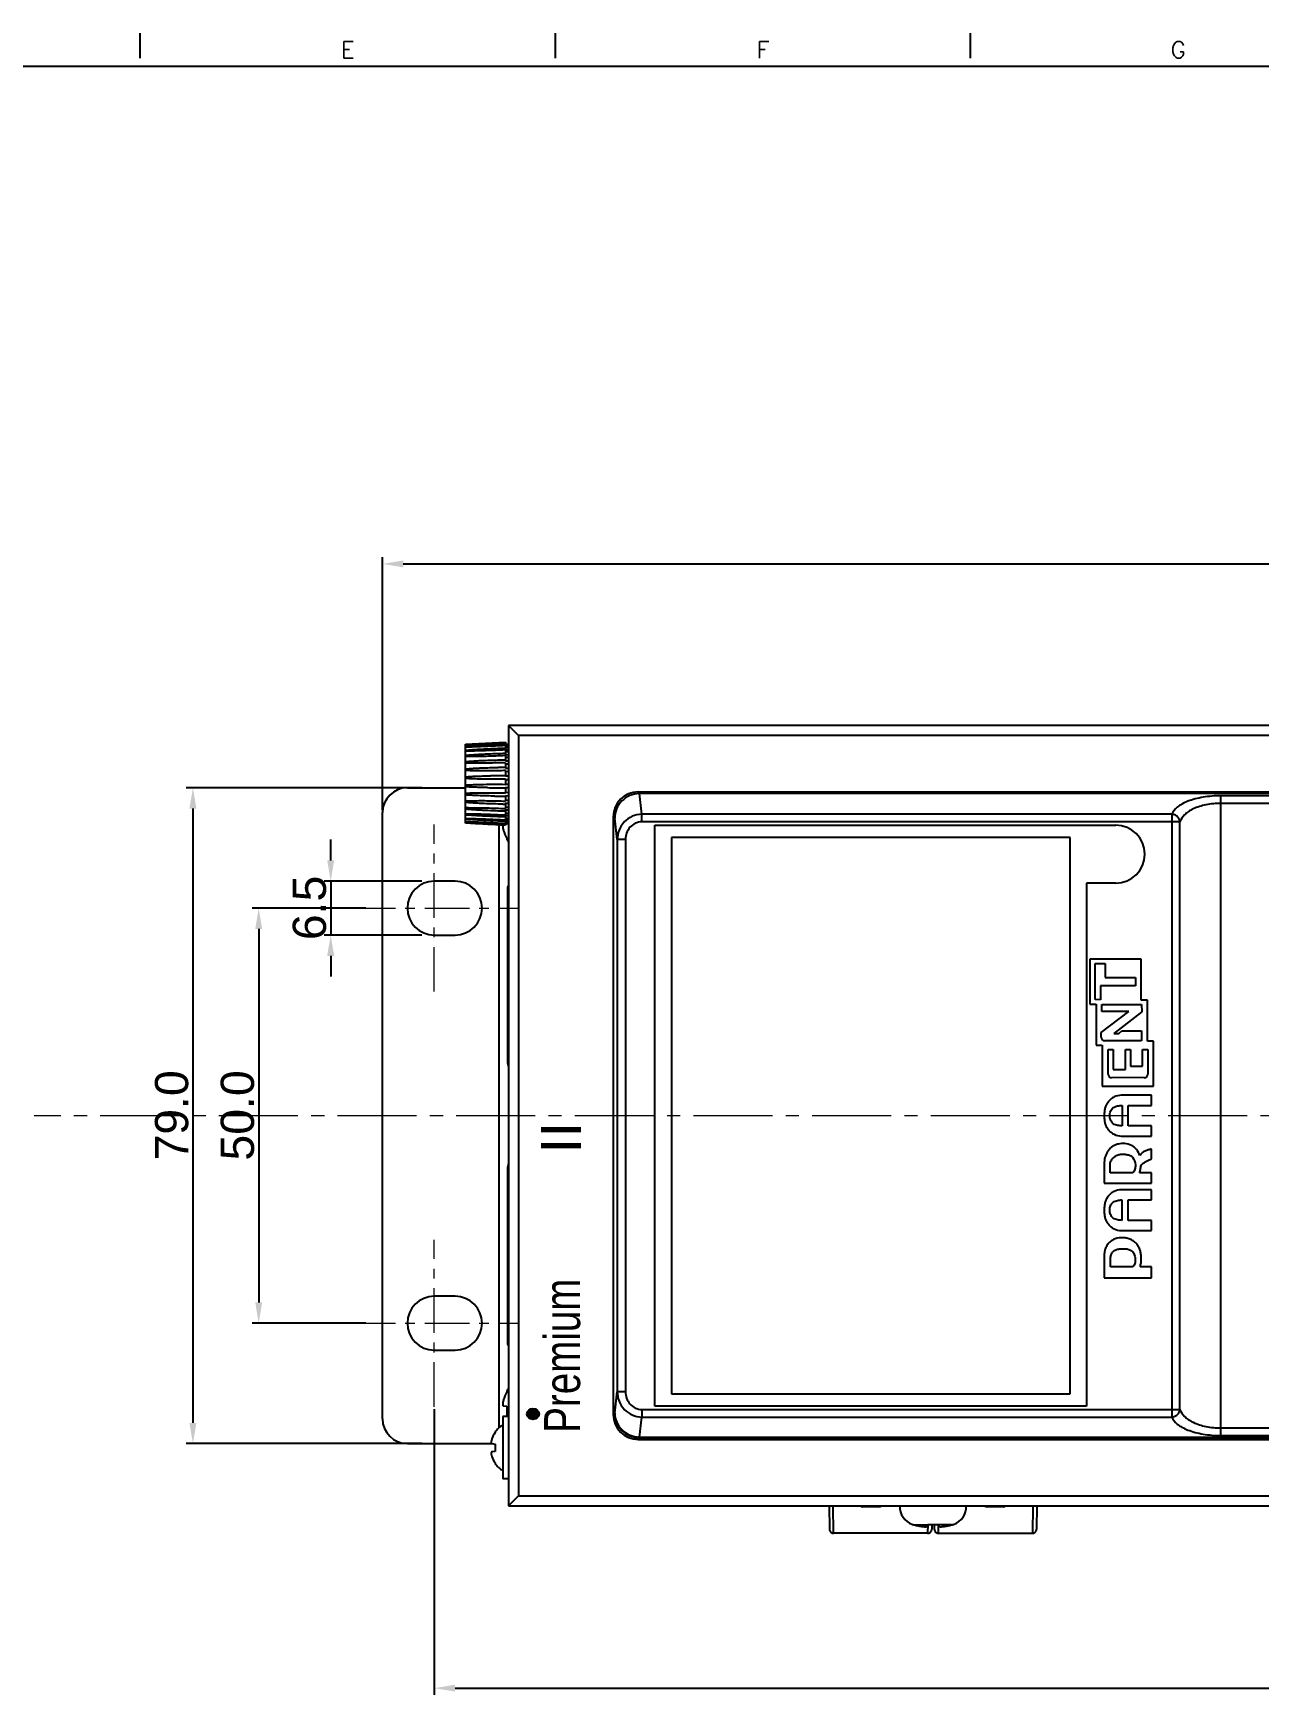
# Model space of a CAD drawing. Header units: millimetres. Extents: x -1493 to -686, y 1310 to 1867.
# Drawn here: x -1301.9 to -1154.3, y 1667.2 to 1867.4 of the extents above; entities that cross this region are included whole.
import ezdxf
from ezdxf.enums import TextEntityAlignment as Align

# ---------------------------------------------------------------- set-up
doc = ezdxf.new("R2010")
doc.units = ezdxf.units.MM
doc.header["$PDMODE"] = 3
doc.header["$PDSIZE"] = 1.5
doc.linetypes.add('CENTER', pattern=[17.8, 10.75, -2.35, 2.35, -2.35])
doc.linetypes.add('CENTER2', pattern=[28.575, 19.05, -3.175, 3.175, -3.175])
doc.layers.get('0').update_dxf_attribs({"linetype": 'CONTINUOUS'})
doc.layers.get('Defpoints').update_dxf_attribs({"linetype": 'CONTINUOUS'})
doc.layers.add('3', color=112, linetype='CENTER', lineweight=15)
doc.layers.add('Dim', color=1, linetype='CONTINUOUS')
doc.styles.add('II', font='', dxfattribs={"width": 1.2})
doc.styles.add('OMI-1', font='arial.ttf', dxfattribs={"oblique": 1})
doc.styles.add('SIM', font='simplex')
doc.styles.get("Standard").update_dxf_attribs({"font": '', "width": 0.8, "height": 2})
doc.styles.get('II').set_extended_font_data('MS Gothic', bold=True)
doc.styles.get('Standard').set_extended_font_data('Gulim')
doc.dimstyles.new('1', dxfattribs={"dimtxt": 4, "dimasz": 2.5, "dimexe": 0.8, "dimexo": 0.3, "dimgap": 0.5, "dimtad": 1, "dimtoh": 1, "dimdec": 1, "dimzin": 0, "dimdsep": 46, "dimtxsty": 'OMI-1', "dimcen": 0, "dimclrd": 256, "dimclre": 256, "dimclrt": 256, "dimadec": 0, "dimazin": 0, "dimtfac": 0.8, "dimtdec": 1, "dimtix": 1, "dimtmove": 0, "dimatfit": 3, "dimfxl": 1, "dimtolj": 1, "dimtzin": 0, "dimarcsym": 0})

# ---------------------------------------------------------------- blocks, each defined once
blk = doc.blocks.new('*D23')
at = {"layer": 'Defpoints', "color": 0, "transparency": 16777216}
for p in [(-1261.57, 1761.99), (-1274.76, 1711.99), (-1261.57, 1711.99)]:
    blk.add_point(p, dxfattribs=at)
at = {"layer": 'Dim', "lineweight": -2, "transparency": 16777216}
for p, q in [((-1261.87, 1761.99), (-1275.56, 1761.99)), ((-1274.76, 1759.49), (-1274.76, 1714.49)), ((-1261.87, 1711.99), (-1275.56, 1711.99))]:
    blk.add_line(p, q, dxfattribs=at)
at = {"layer": 'Dim', "transparency": 16777216}
for points in [[(-1274.34, 1759.49), (-1275.17, 1759.49), (-1274.76, 1761.99)], [(-1275.17, 1714.49), (-1274.34, 1714.49), (-1274.76, 1711.99)]]:
    blk.add_solid(points, dxfattribs=at)
at = {"layer": 'Dim', "transparency": 16777216, "insert": (-1277.3, 1736.99), "char_height": 4, "attachment_point": 5, "rotation": 90, "style": 'OMI-1'}
blk.add_mtext('\\A1;50.0', dxfattribs=at)
blk = doc.blocks.new('*D24')
at = {"layer": 'Defpoints', "color": 0, "transparency": 16777216}
for p in [(-1254.76, 1776.49), (-1282.68, 1697.49), (-1254.76, 1697.49)]:
    blk.add_point(p, dxfattribs=at)
at = {"layer": 'Dim', "lineweight": -2, "transparency": 16777216}
for p, q in [((-1255.06, 1776.49), (-1283.48, 1776.49)), ((-1282.68, 1773.99), (-1282.68, 1699.99)), ((-1255.06, 1697.49), (-1283.48, 1697.49))]:
    blk.add_line(p, q, dxfattribs=at)
at = {"layer": 'Dim', "transparency": 16777216}
for points in [[(-1282.26, 1773.99), (-1283.1, 1773.99), (-1282.68, 1776.49)], [(-1283.1, 1699.99), (-1282.26, 1699.99), (-1282.68, 1697.49)]]:
    blk.add_solid(points, dxfattribs=at)
at = {"layer": 'Dim', "transparency": 16777216, "insert": (-1285.22, 1736.99), "char_height": 4, "attachment_point": 5, "rotation": 90, "style": 'OMI-1'}
blk.add_mtext('\\A1;79.0', dxfattribs=at)
blk = doc.blocks.new('*D25')
at = {"layer": 'Defpoints', "color": 0, "transparency": 16777216}
for p in [(-1022.56, 1803.45), (-1259.86, 1773.49), (-1022.56, 1773.49)]:
    blk.add_point(p, dxfattribs=at)
at = {"layer": 'Dim', "lineweight": -2, "transparency": 16777216}
for p, q in [((-1259.86, 1773.79), (-1259.86, 1804.25)), ((-1257.36, 1803.45), (-1025.06, 1803.45)), ((-1022.56, 1773.79), (-1022.56, 1804.25))]:
    blk.add_line(p, q, dxfattribs=at)
at = {"layer": 'Dim', "transparency": 16777216}
for points in [[(-1257.36, 1803.87), (-1257.36, 1803.04), (-1259.86, 1803.45)], [(-1025.06, 1803.04), (-1025.06, 1803.87), (-1022.56, 1803.45)]]:
    blk.add_solid(points, dxfattribs=at)
at = {"layer": 'Dim', "transparency": 16777216, "insert": (-1141.21, 1806), "char_height": 4, "attachment_point": 5, "style": 'OMI-1'}
blk.add_mtext('\\A1;237.3', dxfattribs=at)
blk = doc.blocks.new('*D26')
at = {"layer": 'Defpoints', "color": 0, "transparency": 16777216}
for p in [(-1253.61, 1701.93), (-1028.56, 1701.93), (-1028.56, 1668.03)]:
    blk.add_point(p, dxfattribs=at)
at = {"layer": 'Dim', "lineweight": -2, "transparency": 16777216}
for p, q in [((-1253.61, 1701.63), (-1253.61, 1667.23)), ((-1028.56, 1701.63), (-1028.56, 1667.23)), ((-1251.11, 1668.03), (-1031.06, 1668.03))]:
    blk.add_line(p, q, dxfattribs=at)
at = {"layer": 'Dim', "transparency": 16777216}
for points in [[(-1251.11, 1668.45), (-1251.11, 1667.62), (-1253.61, 1668.03)], [(-1031.06, 1667.62), (-1031.06, 1668.45), (-1028.56, 1668.03)]]:
    blk.add_solid(points, dxfattribs=at)
at = {"layer": 'Dim', "transparency": 16777216, "insert": (-1141.09, 1670.58), "char_height": 4, "attachment_point": 5, "style": 'OMI-1'}
blk.add_mtext('\\A1;225.1', dxfattribs=at)
blk = doc.blocks.new('*D45')
at = {"layer": 'Defpoints', "color": 0, "transparency": 16777216}
for p in [(-1254.81, 1765.24), (-1266.09, 1758.74), (-1254.81, 1758.74)]:
    blk.add_point(p, dxfattribs=at)
at = {"layer": 'Dim', "lineweight": -2, "transparency": 16777216}
for p, q in [((-1266.09, 1767.74), (-1266.09, 1770.24)), ((-1255.11, 1765.24), (-1266.89, 1765.24)), ((-1266.09, 1765.24), (-1266.09, 1758.74)), ((-1255.11, 1758.74), (-1266.89, 1758.74)), ((-1266.09, 1756.24), (-1266.09, 1753.74))]:
    blk.add_line(p, q, dxfattribs=at)
at = {"layer": 'Dim', "transparency": 16777216}
for points in [[(-1266.51, 1767.74), (-1265.67, 1767.74), (-1266.09, 1765.24)], [(-1265.67, 1756.24), (-1266.51, 1756.24), (-1266.09, 1758.74)]]:
    blk.add_solid(points, dxfattribs=at)
at = {"layer": 'Dim', "transparency": 16777216, "insert": (-1268.63, 1761.99), "char_height": 4, "attachment_point": 5, "rotation": 90, "style": 'OMI-1'}
blk.add_mtext('\\A1;6.5', dxfattribs=at)

msp = doc.modelspace()

# ---------------------------------------------------------------- hatches: boundary and pattern name
h = msp.add_hatch(color=256)
h.dxf.hatch_style = 1
edge = h.paths.add_edge_path()
edge.add_ellipse((-1241.73, 1701.06), major_axis=(-0.733, 0), ratio=0.885839, start_angle=0, end_angle=360)

# ---------------------------------------------------------------- linework, layer by layer
for p, q in [((-1289.03, 1864.38), (-1289.03, 1867.38)), ((-1239.03, 1864.38), (-1239.03, 1867.38)), ((-1189.03, 1864.38), (-1189.03, 1867.38)), ((-689.03, 1863.38), (-1489.03, 1863.38))]:
    msp.add_line(p, q)
at = {"color": 7, "linetype": 'Continuous'}
for p, q in [((-1244.66, 1783.99), (-1243.46, 1782.79)), ((-1244.66, 1783.99), (-1244.65, 1783.98)), ((-1037.46, 1783.99), (-1244.66, 1783.99)), ((-1244.66, 1783.99), (-1244.66, 1689.99)), ((-1249.86, 1781.74), (-1245.06, 1781.99)), ((-1249.86, 1781.69), (-1249.86, 1781.74)), ((-1249.86, 1772.42), (-1249.86, 1781.66)), ((-1245.06, 1781.99), (-1245.06, 1781.07)), ((-1245.06, 1781.74), (-1244.66, 1781.74)), ((-1245.06, 1781.71), (-1244.66, 1781.71)), ((-1245.06, 1781.64), (-1244.66, 1781.64)), ((-1245.06, 1781.49), (-1244.66, 1781.49)), ((-1245.06, 1781.34), (-1244.66, 1781.33)), ((-1243.86, 1783.19), (-1243.67, 1783)), ((-1243.67, 1783), (-1243.46, 1782.79)), ((-1038.66, 1782.79), (-1243.46, 1782.79)), ((-1243.46, 1782.79), (-1243.46, 1691.19)), ((-1249.66, 1780.25), (-1249.86, 1780.26)), ((-1245.06, 1781.07), (-1244.66, 1781.07)), ((-1245.06, 1781.05), (-1245.06, 1780.47)), ((-1245.06, 1780.84), (-1244.66, 1780.84)), ((-1245.06, 1780.47), (-1244.66, 1780.48)), ((-1245.06, 1780.36), (-1245.06, 1779.72)), ((-1245.06, 1780.18), (-1244.66, 1780.17)), ((-1245.06, 1779.72), (-1244.66, 1779.73)), ((-1245.06, 1779.51), (-1245.06, 1778.86)), ((-1245.06, 1779.38), (-1244.66, 1779.37)), ((-1245.06, 1778.86), (-1244.66, 1778.86)), ((-1245.06, 1778.56), (-1245.06, 1777.91)), ((-1245.06, 1778.47), (-1244.66, 1778.46)), ((-1245.06, 1777.91), (-1244.66, 1777.91)), ((-1245.06, 1777.54), (-1245.06, 1776.9)), ((-1245.06, 1777.5), (-1244.66, 1777.49)), ((-1256.86, 1776.49), (-1249.86, 1776.49)), ((-1245.06, 1776.92), (-1244.66, 1776.93)), ((-1245.06, 1776.51), (-1245.06, 1775.87)), ((-1245.06, 1776.51), (-1244.66, 1776.5)), ((-1245.06, 1775.93), (-1244.66, 1775.94)), ((-1245.06, 1775.54), (-1245.06, 1774.88)), ((-1245.06, 1775.54), (-1244.66, 1775.53)), ((-1229.07, 1775.99), (-1228.87, 1775.79)), ((-1229.07, 1775.99), (-1117.6, 1775.99)), ((-1228.63, 1773.3), (-1228.92, 1775.79)), ((-1117.4, 1775.79), (-1228.87, 1775.79)), ((-1158.9, 1698.46), (-1158.9, 1775.52)), ((-1117.75, 1775.52), (-1158.9, 1775.52)), ((-1259.86, 1700.49), (-1259.86, 1773.49)), ((-1249.86, 1773.35), (-1249.86, 1773.35)), ((-1245.06, 1774.99), (-1244.66, 1775)), ((-1245.06, 1774.63), (-1245.06, 1773.98)), ((-1245.06, 1774.63), (-1244.66, 1774.62)), ((-1245.06, 1774.14), (-1244.66, 1774.15)), ((-1245.06, 1773.83), (-1245.06, 1773.22)), ((-1245.06, 1773.83), (-1244.66, 1773.82)), ((-1245.06, 1773.42), (-1244.66, 1773.42)), ((-1164.82, 1773.3), (-1228.63, 1773.3)), ((-1228.63, 1772.38), (-1228.63, 1773.3)), ((-1164.82, 1773.3), (-1164.82, 1700.69)), ((-1117.75, 1774.61), (-1158.9, 1774.61)), ((-1249.86, 1772.24), (-1249.86, 1772.41)), ((-1245.86, 1772.04), (-1245.86, 1699.37)), ((-1245.06, 1773.16), (-1245.06, 1771.99)), ((-1245.06, 1773.16), (-1244.66, 1773.15)), ((-1245.06, 1772.84), (-1244.66, 1772.85)), ((-1245.06, 1772.66), (-1244.66, 1772.66)), ((-1245.06, 1772.45), (-1244.66, 1772.46)), ((-1245.06, 1772.35), (-1244.66, 1772.35)), ((-1245.06, 1772.26), (-1244.66, 1772.26)), ((-1245.06, 1772.25), (-1244.66, 1772.25)), ((-1244.89, 1772.11), (-1245.06, 1772.08)), ((-1244.89, 1772.25), (-1244.89, 1772.11)), ((-1232.06, 1773), (-1231.89, 1772.83)), ((-1232.06, 1773), (-1232.06, 1700.99)), ((-1231.59, 1770.24), (-1231.89, 1772.83)), ((-1163.83, 1772.38), (-1228.63, 1772.38)), ((-1227.06, 1771.99), (-1171.56, 1771.99)), ((-1227.06, 1701.99), (-1227.06, 1771.99)), ((-1163.83, 1701.6), (-1163.83, 1772.38)), ((-1244.89, 1770.37), (-1244.89, 1770.27)), ((-1230.59, 1770.24), (-1231.59, 1770.24)), ((-1231.59, 1770.24), (-1231.59, 1703.74)), ((-1230.59, 1770.24), (-1230.59, 1703.74)), ((-1177.06, 1770.49), (-1225.06, 1770.49)), ((-1225.06, 1770.49), (-1225.06, 1703.49)), ((-1177.06, 1703.49), (-1177.06, 1770.49)), ((-1251.11, 1765.24), (-1253.61, 1765.24)), ((-1244.76, 1743.26), (-1244.76, 1764.55)), ((-1171.56, 1764.99), (-1175.06, 1764.99)), ((-1175.06, 1764.99), (-1175.06, 1701.99)), ((-1253.61, 1758.74), (-1251.11, 1758.74)), ((-1168.51, 1755.85), (-1174.69, 1755.85)), ((-1174.69, 1755.85), (-1174.69, 1750.43)), ((-1174.03, 1755.31), (-1172.85, 1755.31)), ((-1174.03, 1750.97), (-1174.03, 1755.31)), ((-1172.85, 1755.31), (-1172.85, 1753.65)), ((-1168.51, 1750.92), (-1168.51, 1755.85)), ((-1172.85, 1753.65), (-1169.17, 1753.64)), ((-1169.17, 1753.64), (-1169.17, 1752.63)), ((-1173.4, 1752.62), (-1173.41, 1750.96)), ((-1169.17, 1752.63), (-1173.4, 1752.62)), ((-1174.69, 1750.43), (-1173.93, 1750.43)), ((-1173.41, 1750.96), (-1174.03, 1750.97)), ((-1173.93, 1750.43), (-1173.93, 1745.49)), ((-1173.32, 1747.02), (-1170, 1749.52)), ((-1173.25, 1750.39), (-1168.44, 1750.39)), ((-1173.25, 1749.52), (-1173.25, 1750.39)), ((-1170, 1749.52), (-1173.25, 1749.52)), ((-1168.43, 1749.51), (-1171.78, 1746.9)), ((-1167.75, 1750.92), (-1168.51, 1750.92)), ((-1168.44, 1750.39), (-1168.43, 1749.51)), ((-1167.75, 1745.98), (-1167.75, 1750.92)), ((-1173.93, 1745.49), (-1173.18, 1745.49)), ((-1173.32, 1746.43), (-1173.32, 1747.02)), ((-1173.18, 1745.49), (-1173.18, 1740.56)), ((-1168.44, 1746.02), (-1172.91, 1746.02)), ((-1171.78, 1746.9), (-1171.19, 1746.9)), ((-1171.19, 1746.9), (-1170.81, 1747.21)), ((-1170.81, 1747.21), (-1168.44, 1747.22)), ((-1168.44, 1747.22), (-1168.44, 1746.02)), ((-1167, 1745.98), (-1167.75, 1745.98)), ((-1167, 1740.56), (-1167, 1745.98)), ((-1172.46, 1744.97), (-1171.85, 1744.97)), ((-1172.46, 1741.98), (-1172.46, 1744.97)), ((-1171.85, 1744.97), (-1171.85, 1742.54)), ((-1170.39, 1744.97), (-1169.78, 1744.97)), ((-1170.39, 1742.54), (-1170.39, 1744.97)), ((-1169.78, 1744.97), (-1169.78, 1742.94)), ((-1168.33, 1744.97), (-1167.71, 1744.97)), ((-1168.33, 1742.94), (-1168.33, 1744.97)), ((-1167.71, 1744.97), (-1167.71, 1741.98)), ((-1168.12, 1741.57), (-1172.05, 1741.56)), ((-1171.85, 1742.54), (-1170.39, 1742.54)), ((-1169.78, 1742.94), (-1168.33, 1742.94)), ((-1173.18, 1740.56), (-1167, 1740.56)), ((-1167.25, 1739.45), (-1170.89, 1739.45)), ((-1167.25, 1738.22), (-1167.25, 1739.45)), ((-1170.78, 1738.22), (-1170.78, 1735.76)), ((-1170.08, 1738.22), (-1167.25, 1738.22)), ((-1170.08, 1735.76), (-1170.08, 1738.22)), ((-1167.25, 1735.76), (-1170.08, 1735.76)), ((-1167.25, 1734.53), (-1167.25, 1735.76)), ((-1170.89, 1734.53), (-1167.25, 1734.53)), ((-1167.25, 1731.78), (-1167.25, 1732.97)), ((-1244.76, 1709.54), (-1244.76, 1730.83)), ((-1172.95, 1731.13), (-1172.95, 1728.84)), ((-1172.24, 1730.09), (-1172.24, 1731.09)), ((-1169.5, 1730.09), (-1172.24, 1730.09)), ((-1167.25, 1730.09), (-1168.68, 1730.09)), ((-1167.25, 1728.84), (-1167.25, 1730.09)), ((-1172.95, 1728.84), (-1167.25, 1728.84)), ((-1167.25, 1728.07), (-1170.89, 1728.07)), ((-1167.25, 1726.84), (-1167.25, 1728.07)), ((-1170.81, 1726.84), (-1170.81, 1724.38)), ((-1170.08, 1726.84), (-1167.25, 1726.84)), ((-1170.08, 1724.38), (-1170.08, 1726.84)), ((-1167.25, 1724.38), (-1170.08, 1724.38)), ((-1167.25, 1723.15), (-1167.25, 1724.38)), ((-1170.89, 1723.15), (-1167.25, 1723.15)), ((-1172.95, 1719.75), (-1172.95, 1717.46)), ((-1172.2, 1718.78), (-1172.2, 1719.71)), ((-1172.95, 1717.46), (-1167.25, 1717.46)), ((-1169.48, 1718.78), (-1172.2, 1718.78)), ((-1167.25, 1718.78), (-1168.63, 1718.78)), ((-1167.25, 1717.46), (-1167.25, 1718.78)), ((-1251.11, 1715.24), (-1253.61, 1715.24)), ((-1253.61, 1708.74), (-1251.11, 1708.74)), ((-1244.89, 1703.81), (-1244.89, 1703.72)), ((-1231.89, 1701.16), (-1231.59, 1703.74)), ((-1230.59, 1703.74), (-1231.59, 1703.74)), ((-1225.06, 1703.49), (-1177.06, 1703.49)), ((-1245.3, 1702.05), (-1244.89, 1701.98)), ((-1244.89, 1701.98), (-1244.89, 1700.74)), ((-1228.63, 1701.6), (-1163.83, 1701.6)), ((-1228.63, 1701.6), (-1228.63, 1700.69)), ((-1175.06, 1701.99), (-1227.06, 1701.99)), ((-1244.66, 1700.74), (-1245.36, 1700.74)), ((-1245.36, 1700.74), (-1245.36, 1693.24)), ((-1231.89, 1701.16), (-1232.06, 1700.99)), ((-1228.91, 1698.27), (-1228.63, 1700.69)), ((-1228.63, 1700.69), (-1164.82, 1700.69)), ((-1158.9, 1699.38), (-1065.22, 1699.38)), ((-1256.86, 1697.49), (-1246.64, 1697.49)), ((-1246.69, 1697.5), (-1246.3, 1697.43)), ((-1246.3, 1698.87), (-1246.3, 1698.82)), ((-1246.3, 1697.43), (-1246.3, 1696.55)), ((-1228.88, 1698.18), (-1229.07, 1697.99)), ((-1229.07, 1697.99), (-1065.04, 1697.99)), ((-1228.88, 1698.27), (-1065.23, 1698.27)), ((-1228.88, 1698.27), (-1228.88, 1698.18)), ((-1228.88, 1698.18), (-1065.23, 1698.18)), ((-1158.9, 1698.46), (-1065.22, 1698.46)), ((-1246.3, 1696.55), (-1246.69, 1696.48)), ((-1246.3, 1695.16), (-1246.3, 1695.11)), ((-1244.66, 1693.24), (-1245.36, 1693.24)), ((-1244.66, 1689.99), (-1243.46, 1691.19)), ((-1243.67, 1690.99), (-1243.46, 1691.19)), ((-1243.46, 1691.19), (-1038.66, 1691.19)), ((-1244.66, 1689.99), (-1244.65, 1690.01)), ((-1244.66, 1689.99), (-1037.46, 1689.99)), ((-1243.86, 1690.8), (-1243.67, 1690.99)), ((-1206.08, 1689.99), (-1206.03, 1687.18)), ((-1205.53, 1686.69), (-1205.58, 1689.99)), ((-1200.08, 1689.89), (-1202.05, 1689.89)), ((-1185.08, 1689.89), (-1187.05, 1689.89)), ((-1181.55, 1689.99), (-1181.6, 1686.69)), ((-1181.05, 1689.99), (-1181.1, 1687.18)), ((-1206.03, 1687.18), (-1206.02, 1687.12)), ((-1196.03, 1687.74), (-1195.95, 1687.74)), ((-1195.78, 1687.69), (-1194.21, 1687.69)), ((-1194.23, 1687.53), (-1194.2, 1687.74)), ((-1194.2, 1687.73), (-1194.21, 1686.69)), ((-1194.2, 1687.74), (-1192.93, 1687.74)), ((-1194.2, 1687.66), (-1194.2, 1687.56)), ((-1194.2, 1687.56), (-1194.2, 1687.53)), ((-1193.72, 1687.12), (-1193.71, 1687.18)), ((-1193.7, 1687.74), (-1193.71, 1687.18)), ((-1193.42, 1687.74), (-1193.41, 1687.18)), ((-1193.41, 1687.18), (-1193.4, 1687.12)), ((-1192.93, 1687.74), (-1192.89, 1687.53)), ((-1192.91, 1686.69), (-1192.92, 1687.73)), ((-1191.34, 1687.69), (-1192.92, 1687.69)), ((-1192.92, 1687.56), (-1192.92, 1687.66)), ((-1192.91, 1686.69), (-1192.92, 1687.56)), ((-1191.17, 1687.74), (-1191.09, 1687.74)), ((-1181.1, 1687.12), (-1181.1, 1687.18)), ((-1206.02, 1687.12), (-1206.01, 1687.05)), ((-1206.01, 1687.05), (-1205.98, 1686.99)), ((-1205.98, 1686.99), (-1205.95, 1686.92)), ((-1205.95, 1686.92), (-1205.91, 1686.87)), ((-1205.91, 1686.87), (-1205.86, 1686.82)), ((-1205.86, 1686.82), (-1205.8, 1686.78)), ((-1205.8, 1686.78), (-1205.74, 1686.74)), ((-1205.74, 1686.74), (-1205.68, 1686.72)), ((-1205.68, 1686.72), (-1205.61, 1686.7)), ((-1205.61, 1686.7), (-1205.55, 1686.69)), ((-1205.55, 1686.69), (-1205.53, 1686.69)), ((-1194.21, 1686.69), (-1205.53, 1686.69)), ((-1194.21, 1686.69), (-1194.19, 1686.69)), ((-1194.19, 1686.69), (-1194.13, 1686.7)), ((-1194.13, 1686.7), (-1194.06, 1686.72)), ((-1194.06, 1686.72), (-1194, 1686.74)), ((-1194, 1686.74), (-1193.94, 1686.78)), ((-1193.94, 1686.78), (-1193.88, 1686.82)), ((-1193.88, 1686.82), (-1193.83, 1686.87)), ((-1193.83, 1686.87), (-1193.79, 1686.92)), ((-1193.79, 1686.92), (-1193.76, 1686.99)), ((-1193.76, 1686.99), (-1193.73, 1687.05)), ((-1193.73, 1687.05), (-1193.72, 1687.12)), ((-1193.4, 1687.12), (-1193.39, 1687.05)), ((-1193.39, 1687.05), (-1193.36, 1686.99)), ((-1193.36, 1686.99), (-1193.33, 1686.92)), ((-1193.33, 1686.92), (-1193.29, 1686.87)), ((-1193.29, 1686.87), (-1193.24, 1686.82)), ((-1193.24, 1686.82), (-1193.18, 1686.78)), ((-1193.18, 1686.78), (-1193.12, 1686.74)), ((-1193.12, 1686.74), (-1193.06, 1686.72)), ((-1193.06, 1686.72), (-1193, 1686.7)), ((-1193, 1686.7), (-1192.93, 1686.69)), ((-1192.93, 1686.69), (-1192.91, 1686.69)), ((-1192.91, 1686.69), (-1181.6, 1686.69)), ((-1181.6, 1686.69), (-1181.58, 1686.69)), ((-1181.58, 1686.69), (-1181.51, 1686.7)), ((-1181.51, 1686.7), (-1181.44, 1686.72)), ((-1181.44, 1686.72), (-1181.38, 1686.74)), ((-1181.38, 1686.74), (-1181.32, 1686.78)), ((-1181.32, 1686.78), (-1181.27, 1686.82)), ((-1181.27, 1686.82), (-1181.22, 1686.87)), ((-1181.22, 1686.87), (-1181.18, 1686.92)), ((-1181.18, 1686.92), (-1181.14, 1686.99)), ((-1181.14, 1686.99), (-1181.12, 1687.05)), ((-1181.12, 1687.05), (-1181.1, 1687.12))]:
    msp.add_line(p, q, dxfattribs=at)
at = {"ltscale": 10, "const_width": 0.54}
msp.add_lwpolyline([(-1241.66, 1700.78, 1), (-1241.66, 1701.32, 1)], format="xyb", close=True, dxfattribs=at)
at = {"color": 7, "linetype": 'Continuous'}
for centre, radius, start, end in [((-1245.35, 1693.28), 84.66, 89.8028, 91.0078), ((-1244.37, 1690.5), 88.45, 90.4486, 91.0049), ((-1256.86, 1773.49), 3, 90, 180), ((-1245.76, 1860.95), 84.46, 269.0094, 270.4723), ((-1244.81, 1862.26), 86.79, 268.9922, 269.8314), ((-1249.2, 1756.46), 17.61, 90.9168, 92.1527), ((-1243.79, 1865.01), 90.51, 268.9991, 269.1972), ((-1240.4, 1772.79), 5.1, 196.0225, 208.3115), ((-1171.56, 1768.49), 3.5, 270, 90), ((-1240.51, 1772.79), 5.05, 209.9145, 214.7304), ((-1253.61, 1761.99), 3.25, 89.9966, 269.9966), ((-1251.11, 1761.99), 3.25, 269.9966, 89.9966), ((-1172.91, 1746.43), 0.413, 180.2374, 270), ((-1243.96, 1743.26), 0.8, 180, 208.4506), ((-1172.05, 1741.98), 0.413, 179.9532, 270.0946), ((-1168.12, 1741.98), 0.413, 270.0946, 0.0249), ((-1243.96, 1730.83), 0.8, 151.5494, 180), ((-1253.61, 1711.99), 3.25, 90.0034, 270.0034), ((-1251.11, 1711.99), 3.25, 270.0034, 90.0034), ((-1240.4, 1701.3), 5.1, 151.6885, 163.9775), ((-1240.51, 1701.29), 5.05, 145.2696, 150.0855), ((-1256.86, 1700.49), 3, 180, 270), ((-1243.7, 1696.99), 3.21, 121.1856, 144.1884), ((-1243.63, 1697), 3.23, 145.7572, 161.0168), ((-1228.87, 1700.93), 2.75, 268.7887, 269.9482), ((-1228.88, 1700.03), 1.76, 268.7931, 270.0007), ((-1243.63, 1696.98), 3.23, 198.9832, 214.2428), ((-1243.7, 1696.99), 3.21, 215.8116, 238.8144), ((-1202.05, 1690.39), 0.5, 233.1502, 270), ((-1200.08, 1690.39), 0.5, 270, 306.8498), ((-1195.31, 1689.87), 2.25, 176.8269, 251.2589), ((-1191.81, 1689.87), 2.25, 288.7411, 3.1731), ((-1187.05, 1690.39), 0.5, 233.1502, 270), ((-1185.08, 1690.39), 0.5, 270, 306.8498), ((-1195.2, 1690.05), 2.43, 252.1097, 256.1532), ((-1193.56, 1696.7), 9.28, 256.1519, 261.2457), ((-1193.56, 1696.7), 9.28, 278.7543, 283.8481), ((-1191.92, 1690.05), 2.43, 283.8468, 287.8903)]:
    msp.add_arc(centre, radius, start, end, dxfattribs=at)
for centre, major_axis, ratio, start_param, end_param in [((-1229.06, 1772.99), (-2.13, 2.13), 0.997265, -0.784029, 0.784029), ((-1228.46, 1772.39), (-1.46, 3.18), 0.836259, -0.365906, -0.347356), ((-1229.06, 1701), (2.13, 2.13), 0.997265, 2.357564, 3.925621)]:
    msp.add_ellipse(centre, major_axis=major_axis, ratio=ratio, start_param=start_param, end_param=end_param, dxfattribs=at)
at = {"ltscale": 10}
msp.add_ellipse((-1241.73, 1701.06), major_axis=(-0.733, 0), ratio=0.885839, dxfattribs=at)
at = {"color": 7, "linetype": 'Continuous'}
for points, knots in [([(-1249.86, 1781.69), (-1249.66, 1781.71), (-1249.26, 1781.73), (-1248.46, 1781.78), (-1247.46, 1781.83), (-1246.26, 1781.89), (-1245.46, 1781.94), (-1245.06, 1781.96)], [0, 0, 0, 0, 0.124816, 0.249779, 0.499831, 0.749926, 1, 1, 1, 1]), ([(-1245.06, 1781.89), (-1245.46, 1781.87), (-1246.26, 1781.82), (-1247.46, 1781.77), (-1248.46, 1781.72), (-1249.26, 1781.68), (-1249.66, 1781.67), (-1249.86, 1781.66)], [0, 0, 0, 0, 0.250185, 0.500329, 0.750363, 0.87528, 1, 1, 1, 1]), ([(-1249.86, 1781.45), (-1249.66, 1781.47), (-1249.26, 1781.49), (-1248.46, 1781.54), (-1247.46, 1781.6), (-1246.26, 1781.66), (-1245.46, 1781.7), (-1245.06, 1781.72)], [0, 0, 0, 0, 0.124895, 0.249891, 0.499949, 0.750002, 1, 1, 1, 1]), ([(-1245.06, 1781.57), (-1245.46, 1781.55), (-1246.26, 1781.51), (-1247.46, 1781.45), (-1248.46, 1781.42), (-1249.26, 1781.39), (-1249.66, 1781.38), (-1249.86, 1781.38)], [0, 0, 0, 0, 0.250231, 0.50039, 0.750409, 0.875307, 1, 1, 1, 1]), ([(-1249.86, 1781.01), (-1249.66, 1781.03), (-1249.26, 1781.06), (-1248.66, 1781.1), (-1248.06, 1781.14), (-1247.26, 1781.18), (-1246.26, 1781.23), (-1245.46, 1781.26), (-1245.06, 1781.28)], [0, 0, 0, 0, 0.124972, 0.249997, 0.375029, 0.500056, 0.750068, 1, 1, 1, 1]), ([(-1245.06, 1781.05), (-1245.46, 1781.03), (-1246.26, 1780.99), (-1247.26, 1780.96), (-1248.06, 1780.93), (-1248.66, 1780.92), (-1249.26, 1780.9), (-1249.66, 1780.9), (-1249.86, 1780.9)], [0, 0, 0, 0, 0.250247, 0.500404, 0.625433, 0.75041, 0.875302, 1, 1, 1, 1]), ([(-1249.86, 1780.4), (-1249.66, 1780.42), (-1249.26, 1780.45), (-1248.66, 1780.49), (-1248.06, 1780.53), (-1247.26, 1780.57), (-1246.26, 1780.61), (-1245.46, 1780.64), (-1245.06, 1780.65)], [0, 0, 0, 0, 0.125033, 0.250078, 0.375113, 0.500131, 0.750112, 1, 1, 1, 1]), ([(-1249.86, 1779.64), (-1249.66, 1779.66), (-1249.26, 1779.69), (-1248.66, 1779.73), (-1248.06, 1779.76), (-1247.26, 1779.8), (-1246.26, 1779.83), (-1245.46, 1779.85), (-1245.06, 1779.86)], [0, 0, 0, 0, 0.125069, 0.250121, 0.375152, 0.500163, 0.750125, 1, 1, 1, 1]), ([(-1249.22, 1779.45), (-1249.38, 1779.45), (-1249.6, 1779.46), (-1249.81, 1779.47), (-1249.86, 1779.47)], [0, 0, 0, 0, 0.75017, 1, 1, 1, 1]), ([(-1245.06, 1780.36), (-1245.44, 1780.34), (-1246.21, 1780.31), (-1247.36, 1780.27), (-1248.32, 1780.25), (-1249.09, 1780.25), (-1249.47, 1780.25), (-1249.66, 1780.25)], [0, 0, 0, 0, 0.250202, 0.500314, 0.750296, 0.875206, 1, 1, 1, 1]), ([(-1245.06, 1779.51), (-1245.41, 1779.5), (-1246.1, 1779.48), (-1247.14, 1779.45), (-1248.18, 1779.44), (-1248.88, 1779.44), (-1249.22, 1779.45)], [0, 0, 0, 0, 0.250132, 0.500195, 0.750171, 1, 1, 1, 1]), ([(-1249.86, 1778.76), (-1249.7, 1778.77), (-1249.37, 1778.8), (-1248.88, 1778.83), (-1248.38, 1778.86), (-1247.73, 1778.89), (-1246.91, 1778.91), (-1246.25, 1778.93), (-1245.92, 1778.94)], [0, 0, 0, 0, 0.125065, 0.250103, 0.375123, 0.500126, 0.75009, 1, 1, 1, 1]), ([(-1248.67, 1778.53), (-1248.87, 1778.53), (-1249.27, 1778.54), (-1249.66, 1778.56), (-1249.86, 1778.57)], [0, 0, 0, 0, 0.500143, 1, 1, 1, 1]), ([(-1249.86, 1777.8), (-1249.74, 1777.81), (-1249.48, 1777.83), (-1248.98, 1777.87), (-1248.35, 1777.89), (-1247.6, 1777.92), (-1247.09, 1777.93), (-1246.84, 1777.93)], [0, 0, 0, 0, 0.125036, 0.250057, 0.500065, 0.750044, 1, 1, 1, 1]), ([(-1248, 1777.53), (-1248.31, 1777.54), (-1248.78, 1777.55), (-1249.4, 1777.58), (-1249.71, 1777.6), (-1249.86, 1777.61)], [0, 0, 0, 0, 0.500053, 0.750049, 1, 1, 1, 1]), ([(-1245.06, 1778.56), (-1245.66, 1778.54), (-1246.57, 1778.52), (-1247.77, 1778.52), (-1248.37, 1778.53), (-1248.67, 1778.53)], [0, 0, 0, 0, 0.500094, 0.750078, 1, 1, 1, 1]), ([(-1245.06, 1777.54), (-1245.55, 1777.53), (-1246.53, 1777.52), (-1247.51, 1777.52), (-1248, 1777.53)], [0, 0, 0, 0, 0.500026, 1, 1, 1, 1]), ([(-1249.86, 1776.81), (-1249.68, 1776.83), (-1249.31, 1776.85), (-1248.77, 1776.87), (-1248.22, 1776.89), (-1247.85, 1776.9), (-1247.67, 1776.9)], [0, 0, 0, 0, 0.249983, 0.499982, 0.749989, 1, 1, 1, 1]), ([(-1247.22, 1776.5), (-1247.44, 1776.51), (-1247.88, 1776.52), (-1248.54, 1776.54), (-1249.09, 1776.56), (-1249.53, 1776.59), (-1249.75, 1776.61), (-1249.86, 1776.62)], [0, 0, 0, 0, 0.249978, 0.499968, 0.74997, 0.874982, 1, 1, 1, 1]), ([(-1249.86, 1775.83), (-1249.74, 1775.84), (-1249.49, 1775.85), (-1249, 1775.87), (-1248.64, 1775.88), (-1248.39, 1775.88)], [0, 0, 0, 0, 0.249908, 0.499899, 1, 1, 1, 1]), ([(-1246.33, 1775.48), (-1246.63, 1775.49), (-1247.22, 1775.5), (-1248.1, 1775.53), (-1248.83, 1775.56), (-1249.42, 1775.6), (-1249.71, 1775.62), (-1249.86, 1775.64)], [0, 0, 0, 0, 0.24993, 0.499899, 0.749914, 0.874945, 1, 1, 1, 1]), ([(-1248.39, 1775.88), (-1248.11, 1775.89), (-1247.56, 1775.9), (-1246.45, 1775.89), (-1245.62, 1775.88), (-1245.06, 1775.87)], [0, 0, 0, 0, 0.249952, 0.49994, 1, 1, 1, 1]), ([(-1247.67, 1776.9), (-1247.24, 1776.91), (-1246.37, 1776.92), (-1245.5, 1776.91), (-1245.06, 1776.9)], [0, 0, 0, 0, 0.499996, 1, 1, 1, 1]), ([(-1228.92, 1775.79), (-1229.31, 1775.79), (-1230.09, 1775.62), (-1231.07, 1774.95), (-1231.73, 1773.97), (-1231.89, 1773.21), (-1231.89, 1772.83)], [0, 0, 0, 0, 0.252642, 0.504238, 0.753357, 1, 1, 1, 1]), ([(-1158.9, 1775.52), (-1159.61, 1775.52), (-1160.66, 1775.44), (-1161.98, 1775.16), (-1162.83, 1774.89), (-1163.56, 1774.56), (-1164.27, 1774.1), (-1164.69, 1773.63), (-1164.82, 1773.3)], [0, 0, 0, 0, 0.325343, 0.475378, 0.611812, 0.732489, 0.836718, 1, 1, 1, 1]), ([(-1249.86, 1774.9), (-1249.72, 1774.91), (-1249.43, 1774.92), (-1249.14, 1774.92), (-1249, 1774.93)], [0, 0, 0, 0, 0.499824, 1, 1, 1, 1]), ([(-1245.37, 1774.52), (-1245.75, 1774.52), (-1246.5, 1774.54), (-1247.43, 1774.57), (-1248.18, 1774.61), (-1248.74, 1774.64), (-1249.3, 1774.67), (-1249.68, 1774.7), (-1249.86, 1774.72)], [0, 0, 0, 0, 0.249888, 0.499848, 0.624856, 0.749882, 0.874929, 1, 1, 1, 1]), ([(-1245.06, 1773.66), (-1245.46, 1773.67), (-1246.26, 1773.7), (-1247.26, 1773.74), (-1248.06, 1773.78), (-1248.66, 1773.81), (-1249.26, 1773.85), (-1249.66, 1773.89), (-1249.86, 1773.91)], [0, 0, 0, 0, 0.249878, 0.499849, 0.624864, 0.749898, 0.874947, 1, 1, 1, 1]), ([(-1249.86, 1773.35), (-1249.66, 1773.35), (-1249.26, 1773.35), (-1248.66, 1773.34), (-1248.06, 1773.33), (-1247.26, 1773.31), (-1246.26, 1773.27), (-1245.46, 1773.24), (-1245.06, 1773.22)], [0, 0, 0, 0, 0.124713, 0.249606, 0.374582, 0.499607, 0.749756, 1, 1, 1, 1]), ([(-1249.48, 1774.07), (-1249.3, 1774.07), (-1248.93, 1774.07), (-1248.19, 1774.07), (-1247.27, 1774.06), (-1246.17, 1774.03), (-1245.43, 1774), (-1245.06, 1773.98)], [0, 0, 0, 0, 0.124841, 0.249764, 0.499741, 0.749829, 1, 1, 1, 1]), ([(-1249, 1774.93), (-1248.67, 1774.93), (-1248.01, 1774.94), (-1246.7, 1774.93), (-1245.72, 1774.9), (-1245.06, 1774.88)], [0, 0, 0, 0, 0.249875, 0.499854, 1, 1, 1, 1]), ([(-1228.63, 1773.3), (-1229.02, 1773.3), (-1229.81, 1773.13), (-1230.79, 1772.43), (-1231.43, 1771.42), (-1231.58, 1770.63), (-1231.59, 1770.24)], [0, 0, 0, 0, 0.250821, 0.501235, 0.750885, 1, 1, 1, 1]), ([(-1163.83, 1772.38), (-1163.84, 1772.5), (-1163.9, 1772.73), (-1164.13, 1773.03), (-1164.44, 1773.23), (-1164.69, 1773.29), (-1164.82, 1773.3)], [0, 0, 0, 0, 0.23963, 0.488409, 0.743808, 1, 1, 1, 1]), ([(-1158.9, 1774.61), (-1159.5, 1774.61), (-1160.65, 1774.5), (-1161.96, 1774.1), (-1162.81, 1773.63), (-1163.4, 1773.16), (-1163.73, 1772.7), (-1163.83, 1772.38)], [0, 0, 0, 0, 0.31892, 0.599684, 0.719582, 0.825249, 1, 1, 1, 1]), ([(-1245.06, 1772.96), (-1245.46, 1772.97), (-1246.26, 1773.01), (-1247.26, 1773.05), (-1248.06, 1773.1), (-1248.66, 1773.13), (-1249.26, 1773.17), (-1249.66, 1773.2), (-1249.86, 1773.22)], [0, 0, 0, 0, 0.24991, 0.499907, 0.62493, 0.749963, 0.874999, 1, 1, 1, 1]), ([(-1249.86, 1772.79), (-1249.66, 1772.79), (-1249.26, 1772.79), (-1248.66, 1772.77), (-1248.06, 1772.75), (-1247.26, 1772.72), (-1246.26, 1772.68), (-1245.46, 1772.64), (-1245.06, 1772.62)], [0, 0, 0, 0, 0.124691, 0.249584, 0.374566, 0.499598, 0.749758, 1, 1, 1, 1]), ([(-1245.06, 1772.43), (-1245.46, 1772.45), (-1246.26, 1772.49), (-1247.26, 1772.54), (-1248.06, 1772.58), (-1248.66, 1772.62), (-1249.26, 1772.66), (-1249.66, 1772.69), (-1249.86, 1772.71)], [0, 0, 0, 0, 0.249967, 0.500001, 0.625032, 0.75006, 0.875071, 1, 1, 1, 1]), ([(-1249.86, 1772.42), (-1249.66, 1772.42), (-1249.26, 1772.41), (-1248.46, 1772.38), (-1247.46, 1772.33), (-1246.26, 1772.27), (-1245.46, 1772.23), (-1245.06, 1772.21)], [0, 0, 0, 0, 0.124704, 0.249611, 0.499639, 0.749792, 1, 1, 1, 1]), ([(-1245.06, 1772.11), (-1245.46, 1772.13), (-1246.26, 1772.17), (-1247.46, 1772.23), (-1248.46, 1772.29), (-1249.26, 1772.33), (-1249.66, 1772.36), (-1249.86, 1772.37)], [0, 0, 0, 0, 0.25004, 0.500117, 0.750172, 0.87515, 1, 1, 1, 1]), ([(-1249.86, 1772.26), (-1249.46, 1772.24), (-1248.66, 1772.2), (-1247.06, 1772.12), (-1245.86, 1772.05), (-1245.06, 1772.01)], [0, 0, 0, 0, 0.24968, 0.499722, 1, 1, 1, 1]), ([(-1245.06, 1771.99), (-1245.86, 1772.04), (-1247.06, 1772.1), (-1248.66, 1772.18), (-1249.46, 1772.22), (-1249.86, 1772.25)], [0, 0, 0, 0, 0.500233, 0.750279, 1, 1, 1, 1]), ([(-1245.34, 1772.01), (-1245.35, 1772), (-1245.36, 1771.97), (-1245.38, 1771.89), (-1245.38, 1771.76), (-1245.35, 1771.58), (-1245.32, 1771.45), (-1245.3, 1771.38)], [0, 0, 0, 0, 0.065998, 0.151136, 0.379948, 0.672488, 1, 1, 1, 1]), ([(-1228.63, 1772.38), (-1228.9, 1772.38), (-1229.44, 1772.26), (-1230.09, 1771.76), (-1230.5, 1771.05), (-1230.59, 1770.51), (-1230.59, 1770.24)], [0, 0, 0, 0, 0.249723, 0.499627, 0.749713, 1, 1, 1, 1]), ([(-1244.69, 1764.77), (-1244.72, 1764.72), (-1244.76, 1764.65), (-1244.76, 1764.57), (-1244.76, 1764.55)], [0, 0, 0, 0, 0.746275, 1, 1, 1, 1]), ([(-1244.76, 1764.55), (-1244.76, 1764.52), (-1244.75, 1764.42), (-1244.71, 1764.32), (-1244.66, 1764.26)], [0, 0, 0, 0, 0.234574, 1, 1, 1, 1]), ([(-1244.76, 1747.65), (-1244.76, 1747.63), (-1244.75, 1747.53), (-1244.71, 1747.44), (-1244.66, 1747.38)], [0, 0, 0, 0, 0.242888, 1, 1, 1, 1]), ([(-1170.89, 1739.45), (-1171.19, 1739.45), (-1171.65, 1739.34), (-1172.15, 1739), (-1172.47, 1738.68), (-1172.72, 1738.3), (-1172.87, 1737.87), (-1172.94, 1737.42), (-1172.95, 1737.12), (-1172.95, 1736.97)], [0, 0, 0, 0, 0.248674, 0.373894, 0.499113, 0.624324, 0.749545, 0.874775, 1, 1, 1, 1]), ([(-1170.78, 1735.76), (-1170.97, 1735.76), (-1171.25, 1735.79), (-1171.6, 1735.88), (-1171.86, 1736), (-1172.06, 1736.2), (-1172.23, 1736.53), (-1172.32, 1736.99), (-1172.23, 1737.45), (-1172.06, 1737.78), (-1171.86, 1737.98), (-1171.6, 1738.09), (-1171.33, 1738.16), (-1171.06, 1738.21), (-1170.88, 1738.22), (-1170.78, 1738.22)], [0, 0, 0, 0, 0.125046, 0.187655, 0.250207, 0.312702, 0.375279, 0.499881, 0.624474, 0.687054, 0.749553, 0.812153, 0.874766, 0.937384, 1, 1, 1, 1]), ([(-1172.95, 1736.97), (-1172.95, 1736.82), (-1172.94, 1736.53), (-1172.87, 1736.08), (-1172.71, 1735.66), (-1172.46, 1735.29), (-1172.14, 1734.98), (-1171.64, 1734.65), (-1171.19, 1734.53), (-1170.89, 1734.53)], [0, 0, 0, 0, 0.12522, 0.250445, 0.375666, 0.500878, 0.626096, 0.751312, 1, 1, 1, 1]), ([(-1168.66, 1732.21), (-1168.76, 1732.45), (-1168.96, 1732.81), (-1169.33, 1733.2), (-1169.78, 1733.5), (-1170.45, 1733.68), (-1171.13, 1733.62), (-1171.64, 1733.45), (-1171.99, 1733.26), (-1172.31, 1733), (-1172.55, 1732.68), (-1172.74, 1732.32), (-1172.9, 1731.81), (-1172.95, 1731.4), (-1172.95, 1731.13)], [0, 0, 0, 0, 0.124877, 0.187442, 0.250026, 0.374621, 0.499394, 0.561997, 0.624625, 0.687239, 0.749834, 0.812454, 0.875046, 1, 1, 1, 1]), ([(-1172.24, 1731.09), (-1172.24, 1731.23), (-1172.16, 1731.52), (-1171.91, 1731.87), (-1171.58, 1732.15), (-1171.18, 1732.31), (-1170.76, 1732.37), (-1170.4, 1732.34), (-1170.12, 1732.29), (-1169.85, 1732.21), (-1169.65, 1732.11), (-1169.56, 1732)], [0, 0, 0, 0, 0.125008, 0.250104, 0.375222, 0.500239, 0.625335, 0.750462, 0.813092, 0.875725, 1, 1, 1, 1]), ([(-1169.56, 1732), (-1169.33, 1731.75), (-1169.13, 1731.21), (-1169.24, 1730.54), (-1169.37, 1730.21), (-1169.5, 1730.09)], [0, 0, 0, 0, 0.496741, 0.749106, 1, 1, 1, 1]), ([(-1167.25, 1732.97), (-1167.38, 1732.94), (-1167.64, 1732.87), (-1167.96, 1732.75), (-1168.21, 1732.62), (-1168.43, 1732.46), (-1168.57, 1732.31), (-1168.66, 1732.21)], [0, 0, 0, 0, 0.249554, 0.500234, 0.625225, 0.749716, 1, 1, 1, 1]), ([(-1168.51, 1730.99), (-1168.44, 1731.09), (-1168.25, 1731.26), (-1167.94, 1731.48), (-1167.6, 1731.65), (-1167.37, 1731.74), (-1167.25, 1731.78)], [0, 0, 0, 0, 0.249985, 0.499802, 0.749939, 1, 1, 1, 1]), ([(-1170.89, 1728.07), (-1171.19, 1728.07), (-1171.65, 1727.95), (-1172.15, 1727.62), (-1172.47, 1727.3), (-1172.72, 1726.92), (-1172.87, 1726.49), (-1172.94, 1726.04), (-1172.95, 1725.74), (-1172.95, 1725.59)], [0, 0, 0, 0, 0.248674, 0.373894, 0.499113, 0.624324, 0.749545, 0.874775, 1, 1, 1, 1]), ([(-1244.76, 1726.44), (-1244.76, 1726.46), (-1244.75, 1726.56), (-1244.71, 1726.65), (-1244.66, 1726.71)], [0, 0, 0, 0, 0.242888, 1, 1, 1, 1]), ([(-1172.95, 1725.59), (-1172.95, 1725.44), (-1172.94, 1725.14), (-1172.87, 1724.7), (-1172.71, 1724.28), (-1172.46, 1723.91), (-1172.14, 1723.59), (-1171.64, 1723.26), (-1171.19, 1723.15), (-1170.89, 1723.15)], [0, 0, 0, 0, 0.12522, 0.250445, 0.375666, 0.500878, 0.626096, 0.751312, 1, 1, 1, 1]), ([(-1170.81, 1724.38), (-1170.99, 1724.38), (-1171.26, 1724.41), (-1171.62, 1724.5), (-1171.87, 1724.62), (-1172.06, 1724.82), (-1172.23, 1725.15), (-1172.32, 1725.61), (-1172.24, 1726.07), (-1172.07, 1726.39), (-1171.87, 1726.59), (-1171.61, 1726.7), (-1171.26, 1726.8), (-1170.99, 1726.84), (-1170.81, 1726.84)], [0, 0, 0, 0, 0.125089, 0.187721, 0.25032, 0.312808, 0.375404, 0.500059, 0.624694, 0.687293, 0.749764, 0.812333, 0.87496, 1, 1, 1, 1]), ([(-1168.63, 1718.78), (-1168.58, 1718.93), (-1168.49, 1719.24), (-1168.47, 1719.72), (-1168.49, 1720.19), (-1168.58, 1720.66), (-1168.74, 1721.11), (-1168.98, 1721.52), (-1169.33, 1721.85), (-1169.75, 1722.09), (-1170.2, 1722.24), (-1170.83, 1722.33), (-1171.48, 1722.23), (-1172.06, 1721.96), (-1172.43, 1721.65), (-1172.71, 1721.26), (-1172.82, 1720.96), (-1172.86, 1720.81)], [0, 0, 0, 0, 0.062452, 0.124911, 0.187364, 0.249818, 0.312276, 0.374759, 0.43728, 0.499785, 0.56244, 0.624984, 0.74957, 0.812145, 0.874792, 0.937401, 1, 1, 1, 1]), ([(-1172.2, 1719.71), (-1172.2, 1719.85), (-1172.16, 1720.13), (-1172.02, 1720.46), (-1171.83, 1720.68), (-1171.65, 1720.8), (-1171.45, 1720.88), (-1171.18, 1720.95), (-1170.82, 1720.97), (-1170.4, 1720.97), (-1169.98, 1720.9), (-1169.72, 1720.77), (-1169.61, 1720.68)], [0, 0, 0, 0, 0.124965, 0.249713, 0.312312, 0.374908, 0.43751, 0.500115, 0.625228, 0.750403, 0.875424, 1, 1, 1, 1]), ([(-1169.61, 1720.68), (-1169.54, 1720.61), (-1169.3, 1720.32), (-1169.21, 1719.93), (-1169.21, 1719.65)], [0, 0, 0, 0, 0.252009, 1, 1, 1, 1]), ([(-1169.21, 1719.65), (-1169.21, 1719.5), (-1169.23, 1719.19), (-1169.37, 1718.89), (-1169.48, 1718.78)], [0, 0, 0, 0, 0.501372, 1, 1, 1, 1]), ([(-1244.76, 1709.54), (-1244.76, 1709.56), (-1244.75, 1709.66), (-1244.71, 1709.76), (-1244.66, 1709.83)], [0, 0, 0, 0, 0.234574, 1, 1, 1, 1]), ([(-1244.69, 1709.31), (-1244.72, 1709.36), (-1244.76, 1709.44), (-1244.76, 1709.52), (-1244.76, 1709.54)], [0, 0, 0, 0, 0.746275, 1, 1, 1, 1]), ([(-1231.59, 1703.74), (-1231.58, 1703.36), (-1231.43, 1702.57), (-1230.79, 1701.56), (-1229.81, 1700.86), (-1229.02, 1700.69), (-1228.63, 1700.69)], [0, 0, 0, 0, 0.249305, 0.49906, 0.749342, 1, 1, 1, 1]), ([(-1230.59, 1703.74), (-1230.59, 1703.48), (-1230.5, 1702.94), (-1230.09, 1702.23), (-1229.44, 1701.72), (-1228.89, 1701.6), (-1228.63, 1701.6)], [0, 0, 0, 0, 0.250471, 0.500668, 0.750447, 1, 1, 1, 1]), ([(-1245.3, 1702.71), (-1245.32, 1702.63), (-1245.35, 1702.51), (-1245.37, 1702.36), (-1245.38, 1702.26), (-1245.37, 1702.17), (-1245.36, 1702.11), (-1245.34, 1702.07), (-1245.31, 1702.05), (-1245.3, 1702.05)], [0, 0, 0, 0, 0.361579, 0.524899, 0.668444, 0.78749, 0.879765, 0.94728, 1, 1, 1, 1]), ([(-1164.82, 1700.69), (-1164.69, 1700.7), (-1164.44, 1700.76), (-1164.13, 1700.96), (-1163.9, 1701.25), (-1163.84, 1701.49), (-1163.83, 1701.6)], [0, 0, 0, 0, 0.256188, 0.511583, 0.760362, 1, 1, 1, 1]), ([(-1163.83, 1701.6), (-1163.73, 1701.29), (-1163.4, 1700.83), (-1162.81, 1700.36), (-1161.96, 1699.89), (-1160.65, 1699.48), (-1159.5, 1699.38), (-1158.9, 1699.38)], [0, 0, 0, 0, 0.174751, 0.280411, 0.400295, 0.681032, 1, 1, 1, 1]), ([(-1245.36, 1700.46), (-1245.37, 1700.42), (-1245.38, 1700.32), (-1245.37, 1700.22), (-1245.36, 1700.16)], [0, 0, 0, 0, 0.420349, 1, 1, 1, 1]), ([(-1231.89, 1701.16), (-1231.89, 1700.78), (-1231.73, 1700.01), (-1231.07, 1699.03), (-1230.09, 1698.36), (-1229.32, 1698.19), (-1228.93, 1698.18)], [0, 0, 0, 0, 0.248233, 0.497875, 0.748702, 1, 1, 1, 1]), ([(-1231.89, 1701.16), (-1231.89, 1700.79), (-1231.72, 1700.03), (-1231.05, 1699.08), (-1230.07, 1698.44), (-1229.3, 1698.28), (-1228.91, 1698.27)], [0, 0, 0, 0, 0.244742, 0.493234, 0.74561, 1, 1, 1, 1]), ([(-1164.82, 1700.69), (-1164.69, 1700.35), (-1164.27, 1699.89), (-1163.56, 1699.43), (-1162.83, 1699.1), (-1161.98, 1698.82), (-1160.66, 1698.54), (-1159.61, 1698.46), (-1158.9, 1698.46)], [0, 0, 0, 0, 0.163283, 0.267506, 0.388172, 0.524593, 0.674622, 1, 1, 1, 1]), ([(-1246.69, 1698.05), (-1246.7, 1698.02), (-1246.72, 1697.95), (-1246.74, 1697.85), (-1246.76, 1697.76), (-1246.77, 1697.68), (-1246.76, 1697.61), (-1246.75, 1697.55), (-1246.73, 1697.52), (-1246.71, 1697.51), (-1246.69, 1697.5), (-1246.69, 1697.5)], [0, 0, 0, 0, 0.182067, 0.356734, 0.517821, 0.65942, 0.777028, 0.869198, 0.939576, 0.970099, 1, 1, 1, 1]), ([(-1228.91, 1698.27), (-1228.92, 1698.25), (-1228.92, 1698.22), (-1228.93, 1698.19), (-1228.93, 1698.18)], [0, 0, 0, 0, 0.681766, 1, 1, 1, 1]), ([(-1246.69, 1696.48), (-1246.69, 1696.48), (-1246.71, 1696.48), (-1246.73, 1696.46), (-1246.75, 1696.43), (-1246.76, 1696.38), (-1246.77, 1696.31), (-1246.76, 1696.23), (-1246.74, 1696.13), (-1246.72, 1696.03), (-1246.7, 1695.97), (-1246.69, 1695.93)], [0, 0, 0, 0, 0.029901, 0.060425, 0.130803, 0.222975, 0.340589, 0.482192, 0.643278, 0.81794, 1, 1, 1, 1]), ([(-1194.98, 1687.53), (-1194.93, 1687.52), (-1194.84, 1687.51), (-1194.7, 1687.49), (-1194.59, 1687.48), (-1194.51, 1687.48), (-1194.44, 1687.48), (-1194.38, 1687.48), (-1194.33, 1687.49), (-1194.3, 1687.49), (-1194.27, 1687.5), (-1194.25, 1687.51), (-1194.24, 1687.52), (-1194.23, 1687.53)], [0, 0, 0, 0, 0.1903, 0.372914, 0.541219, 0.61805, 0.689051, 0.811118, 0.861235, 0.903635, 0.938216, 0.965174, 1, 1, 1, 1]), ([(-1192.89, 1687.53), (-1192.89, 1687.52), (-1192.87, 1687.51), (-1192.85, 1687.5), (-1192.83, 1687.49), (-1192.79, 1687.49), (-1192.74, 1687.48), (-1192.68, 1687.48), (-1192.61, 1687.48), (-1192.53, 1687.48), (-1192.42, 1687.49), (-1192.29, 1687.51), (-1192.19, 1687.52), (-1192.15, 1687.53)], [0, 0, 0, 0, 0.034827, 0.061786, 0.096369, 0.138771, 0.188889, 0.310957, 0.381956, 0.458786, 0.627089, 0.809703, 1, 1, 1, 1])]:
    msp.add_open_spline(points, degree=3, knots=knots, dxfattribs=at)
for points in [[(-1168.68, 1730.09), (-1168.64, 1730.22), (-1168.6, 1730.36), (-1168.58, 1730.49)], [(-1168.58, 1730.49), (-1168.56, 1730.66), (-1168.53, 1730.82), (-1168.51, 1730.99)], [(-1172.86, 1720.81), (-1172.95, 1720.46), (-1172.95, 1720.1), (-1172.95, 1719.75)]]:
    msp.add_open_spline(points, degree=3, dxfattribs=at)
at = {"layer": '3', "linetype": 'CENTER', "ltscale": 0.5}
for p, q in [((-1253.61, 1751.93), (-1253.61, 1772.05)), ((-1263.67, 1761.99), (-1243.55, 1761.99)), ((-1253.61, 1701.93), (-1253.61, 1722.05)), ((-1263.67, 1711.99), (-1243.55, 1711.99))]:
    msp.add_line(p, q, dxfattribs=at)
at = {"layer": '3', "linetype": 'CENTER2', "ltscale": 0.5}
msp.add_line((-969.99, 1736.99), (-1301.78, 1736.99), dxfattribs=at)

# ---------------------------------------------------------------- texts
at = {"style": 'SIM'}
for s, p in [('E', (-1264.03, 1864.38)), ('F', (-1214.03, 1864.38)), ('G', (-1164.03, 1864.38))]:
    msp.add_text(s, height=2, dxfattribs=at).set_placement(p, align=Align.CENTER)
at = {"ltscale": 10, "insert": (-1240.77, 1731.06), "char_height": 0.9614, "width": 9.9174, "attachment_point": 1, "rotation": 90, "style": 'II'}
msp.add_mtext('{\\Q0;\\f양재백두체B|b1|i0|c129|p0;\\H5x;Ⅱ\\P\\Q1;\\fGaram B|b1|i0|c129|p18;\\H0.19998x; }', dxfattribs=at)
at = {"ltscale": 10, "insert": (-1240.39, 1698.8), "char_height": 1.9518, "width": 20.1344, "attachment_point": 1, "rotation": 90}
msp.add_mtext('{\\fMagneto|b0|i0|c0|p82;\\H2.222x;Premium\\P\\fMagneto|b0|i0|c129|p82;\\H0.45x; }', dxfattribs=at)

# ---------------------------------------------------------------- dimensions: what is measured, and where the dimension line sits
at = {"layer": 'Dim'}
for base, p1, p2, picture, middle in [((-1022.56, 1803.45), (-1259.86, 1773.49), (-1022.56, 1773.49), '*D25', (-1141.21, 1806)), ((-1028.56143727, 1668.03486221), (-1253.61143727, 1701.93139875), (-1028.56143727, 1701.93139875), '*D26', (-1141.08643727, 1670.57715416))]:
    dim = msp.add_linear_dim(base=base, p1=p1, p2=p2, dimstyle='1', dxfattribs=at)
    dim.commit()
    dim.dimension.update_dxf_attribs({"geometry": picture, "text_midpoint": middle})
for base, p1, p2, picture, middle in [((-1282.68, 1697.49), (-1254.76, 1776.49), (-1254.76, 1697.49), '*D24', (-1285.22, 1736.99)), ((-1266.09, 1758.74), (-1254.81, 1765.24), (-1254.81, 1758.74), '*D45', (-1268.63, 1761.99)), ((-1274.76, 1711.99), (-1261.57, 1761.99), (-1261.57, 1711.99), '*D23', (-1277.3, 1736.99))]:
    dim = msp.add_linear_dim(base=base, p1=p1, p2=p2, angle=90, dimstyle='1', dxfattribs=at)
    dim.commit()
    dim.dimension.update_dxf_attribs({"geometry": picture, "text_midpoint": middle})

doc.saveas('drawing.dxf')
